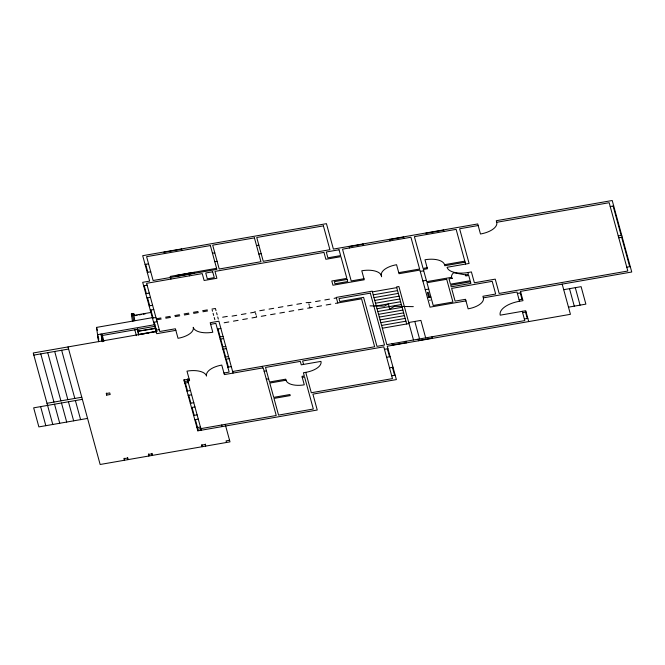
<?xml version="1.0" encoding="UTF-8"?>
<svg xmlns="http://www.w3.org/2000/svg" width="665" height="665" viewBox="0 0 665 665"><rect width="100%" height="100%" fill="white"/><g stroke="black" fill="none" stroke-linecap="round" stroke-linejoin="round"><path stroke-width="1" d="M164.213 252.218L181.603 249.184M145.086 264.429L148.561 263.822M212.468 253.24L214.787 252.841M256.524 245.568L258.843 245.161M147.256 272.367L150.731 271.769M214.787 261.711L217.106 261.312M258.843 254.038L261.154 253.631M216.591 268.336L170.215 276.416L170.947 279.059M188.802 273.315L176.175 275.518L176.391 276.308L189.018 274.105M189.192 273.249L189.708 273.157M190.14 273.082L190.564 273.007M191.005 272.933L191.437 272.858M191.861 272.783L192.285 272.708M192.642 272.65L193.091 272.567M194.33 272.351L194.546 273.149M189.417 274.038L189.924 273.955M190.356 273.872L190.78 273.805M191.221 273.722L191.653 273.647M192.077 273.573L192.501 273.506M192.858 273.44L193.316 273.365M349.117 246.632L363.032 244.205M389.698 239.558L403.605 237.139M426.215 233.199L443.605 230.165M478.168 225.535L459.615 228.768L469.099 263.448L447.071 267.288A18.853 8.736 -8.4 0 0 467.936 272.534L471.41 271.927L474.378 282.783L495.242 279.142L499.149 293.44L627.835 271.021L609.173 202.709L496.713 222.301A18.853 8.736 -8.4 0 1 480.479 234.005L477.736 223.947L333.398 249.092L326.449 223.673L142.692 255.693L149.642 281.112L142.684 282.317L156.716 333.689L175.851 330.355M143.623 285.767L147.106 285.16M610.221 206.549L613.704 205.942M145.793 293.706L149.276 293.099M146.957 297.945L150.431 297.338M149.126 305.883L152.601 305.285M150.282 310.123L153.756 309.516M132.443 321.145L131.379 313.922L133.698 313.514L134.239 315.493M133.973 315.41L151.155 312.417M135.095 315.626L137.115 315.268M139.135 314.919L141.155 314.57M143.175 314.213L145.203 313.863M363.963 278.718L351.203 280.938L342.525 249.167L410.928 237.247L419.607 269.026L398.742 272.658M427.146 267.712L423.081 268.419L414.403 236.64L456.14 229.367L465.616 264.055M467.936 272.534L468.443 274.387L465.542 274.886L453.671 272.741A14.14 6.55 -8.4 0 0 451.626 277.313L426.706 281.652L423.372 269.475L427.429 268.768L424.977 259.766A17.672 8.188 -8.4 0 1 444.536 264.678L464.818 261.146M465.109 262.201L444.819 265.742L444.536 264.678M618.25 235.934L621.733 235.335M98.62 341.744L96.5 327.413L152.958 317.571M152.451 318.07L155.926 317.463M420.255 271.403L423.738 270.796M618.758 237.787L622.24 237.181M156.292 318.784L160.93 317.978M165.568 317.172L170.198 316.357M174.837 315.551L179.475 314.745M184.114 313.938L188.752 313.132M193.39 312.317L198.029 311.511M202.667 310.705L207.305 309.898M211.936 309.092L215.418 308.485L215.992 310.605M156.583 319.848L161.221 319.034M165.851 318.227L170.489 317.421M175.128 316.615L179.766 315.809M184.405 314.994L189.043 314.188M193.681 313.381L198.32 312.575M202.95 311.76L207.588 310.954M153.607 322.301L157.09 321.694M154.92 324.653L97.572 334.645L98.752 341.303M155.352 326.241L101.487 335.625L102.385 341.719M422.865 280.938L426.34 280.331M137.447 328.776L137.813 331.253L154.995 328.261M156.1 328.452L137.813 331.253M222.659 317.205L227.297 316.399M259.757 310.746L264.396 309.932M269.034 309.125L273.672 308.319M278.311 307.513L282.941 306.706M287.579 305.892L292.218 305.085M296.856 304.279L301.494 303.473M306.133 302.666L310.912 302.384M232.077 316.124L236.715 315.31M241.353 314.503L245.992 313.697M250.63 312.891L255.269 312.084L255.119 311.553M315.551 301.578L320.189 300.771M324.828 299.965L329.466 299.15M334.096 298.344L336.415 297.945M372.408 291.877L396.756 287.629M452.499 278.269L449.016 278.876L450.463 284.171L470.172 280.738L468.725 275.443L465.832 275.95L465.542 274.886M155.776 330.247L159.259 329.641M156.865 331.228L138.677 334.395L138.179 331.07M156.142 331.569L33.25 352.982L52.784 424.478M139.783 334.562L144.837 333.68M146.857 333.323L148.877 332.974M150.897 332.625L152.917 332.267M154.937 331.918L156.965 331.569M373.223 294.853L397.57 290.613M33.832 355.102L68.611 349.042M210.63 324.296L215.842 323.39L229.159 372.109L223.939 373.015M224.18 322.766L228.818 321.96M233.457 321.153L238.087 320.347M242.725 319.532L247.363 318.726M252.002 317.92L256.64 317.114L256.291 315.842M261.279 316.307L265.917 315.493M270.555 314.686L275.185 313.88M279.824 313.074L284.462 312.267M289.1 311.453L293.739 310.646M298.377 309.84L303.016 309.034M307.654 308.228L312.284 307.413M316.922 306.607L321.561 305.8M326.199 304.994L330.838 304.188M335.476 303.373L361.56 298.834L374.653 346.756L232.634 371.502M373.988 297.637L398.335 293.398M425.251 289.674L428.726 289.067M374.744 300.414L399.091 296.174M217.397 329.084L220.88 328.477M375.509 303.198L399.848 298.959M376.265 305.975L400.613 301.735M427.42 297.621L430.895 297.014M377.022 308.76L401.369 304.52M219.575 337.022L223.049 336.415M626.787 267.18L630.27 266.574M377.787 311.536L402.134 307.297M220.148 339.142L223.631 338.535M378.543 314.321L402.89 310.073M465.965 300.888L430.022 307.155L419.898 270.081L399.025 273.714L396.573 264.712A17.672 8.188 -8.4 0 0 381.353 275.692A17.672 8.188 -8.4 0 0 361.785 270.771L364.245 279.774L332.949 285.235L331.785 280.996L346.864 278.369L340.929 256.657L325.858 259.284L323.98 252.401L214.994 271.387L216.881 278.269L204.122 280.489L202.243 273.606L146.599 283.307L159.766 331.494L175.41 328.768L178.02 338.302A17.672 8.188 -8.4 0 0 193.241 327.33A17.672 8.188 -8.4 0 0 212.8 332.242L210.198 322.708L218.893 321.195L233.066 373.09M483.355 297.862L482.923 296.274L495.674 294.046L492.2 281.337L451.626 288.411L455.093 301.12L465.533 299.3L468.135 308.834A17.672 8.188 -8.4 0 0 483.355 297.862L516.979 292.001L519.506 301.27A22.386 10.374 -8.4 0 0 500.23 315.168L525.732 310.721L528.7 321.577M379.299 317.097L403.647 312.858M517.37 293.456L520.853 292.849M222.318 347.088L225.801 346.482M380.064 319.882L404.411 315.634M563.712 289.682L581.102 286.657L585.873 304.129L568.484 307.163M222.9 349.208L226.374 348.601M380.821 322.658L405.168 318.419M519.107 299.815L522.59 299.208M519.506 301.27L522.989 300.663L520.454 291.395L631.75 272.002L612.216 200.514L496.281 220.714L496.713 222.301M381.585 325.443L405.924 321.195M408.717 322.517L420.887 320.397L425.667 337.87M382.342 328.219L409.008 323.572M225.069 357.147L228.544 356.54M225.651 359.266L229.126 358.659M522.615 312.658L526.098 312.051M227.821 367.213L231.295 366.606M524.352 319.009L527.835 318.402M46.999 403.289L81.778 397.229M189.159 379.075L183.939 379.989L197.829 430.829L317.247 410.022L312.907 394.129L396.373 379.59L387.263 346.224L570.437 314.312L562.191 284.121M392.408 345.052L406.315 342.625M418.493 340.505L432.4 338.086M82.352 399.349L33.666 407.836L38.869 426.897L87.564 418.418M106.699 395.11L110.182 394.503L109.742 392.915L106.267 393.522L106.699 395.11L106.4 393.082M184.812 383.165L188.286 382.558M384.461 349.333L387.944 348.726M264.155 371.278L266.474 370.879M186.981 391.111L190.456 390.505M386.639 357.271L390.114 356.664M266.324 379.225L268.643 378.817M286.025 380.23L285.742 379.166L269.508 382.001L265.526 367.437L300.314 361.378L301.253 364.819L320.962 361.386A17.672 8.188 -8.4 0 1 305.742 372.358L303.423 372.757L304.287 375.941L301.968 376.34L304.287 384.819A16.492 7.639 -8.4 0 1 286.025 380.23L269.799 383.057L273.706 397.354L289.932 394.528L290.223 395.584L273.997 398.418L278.552 415.093L313.331 409.033L304.578 376.997L302.259 377.404M188.137 395.343L191.62 394.736M389.532 367.861L393.007 367.263M190.306 403.289L193.789 402.682M191.462 407.52L194.945 406.922M391.702 375.808L395.176 375.201M193.64 415.467L197.114 414.86M194.795 419.706L198.27 419.1M196.965 427.645L200.439 427.038M197.397 429.233L276.233 415.5L263.215 367.836L224.371 374.603L221.769 365.077A17.672 8.188 -8.4 0 0 206.549 376.049A17.672 8.188 -8.4 0 0 186.99 371.137L189.592 380.663L184.38 381.577L184.08 379.549M229.566 440.28L226.083 440.878L226.516 442.474M370.031 305.858L384.395 306.116L388.451 303.855L389.54 309.05L394.594 306.299L413.314 306.64M613.122 206.042L621.152 235.435M621.659 237.289L629.688 266.673M575.3 287.662L580.08 305.144M569.506 288.676L574.277 306.149M520.271 292.949L522.008 299.308M525.516 312.151L527.254 318.502M522.258 311.328L524.785 320.597L386.831 344.636L372.217 291.154L336.274 297.413L337.795 302.974M443.53 229.899L443.971 231.495M451.626 277.313L451.917 278.369M426.14 232.933L426.581 234.521M429.656 297.454L428.252 292.334L427.387 292.484L428.784 297.612M430.38 300.106L429.507 300.256M432.042 336.756L432.474 338.344M403.539 236.873L403.971 238.461M414.802 321.453L419.582 338.934M418.127 339.183L418.559 340.771M389.624 239.292L390.056 240.888M413.489 339.99L398.875 286.507L396.556 286.906L406.689 323.98M405.958 341.303L406.39 342.891M381.353 275.692L381.635 276.748M392.042 343.73L392.475 345.318M362.957 243.939L363.389 245.526M387.363 348.826L389.532 356.773M392.425 367.363L394.594 375.301M349.05 246.366L349.482 247.954M308.884 303.847L309.283 305.301M309.624 306.557L309.965 307.82M303.572 364.412L302.625 360.97L383.78 346.831L392.466 378.609L311.311 392.749L305.742 372.358M255.551 313.14L255.95 314.595M262.201 366.349L262.633 367.936M216.574 312.716L217.156 314.836M217.729 316.956L218.311 319.075M217.979 328.976L220.148 336.922M220.73 339.042L222.9 346.989M223.482 349.1L225.651 357.047M226.225 359.166L228.394 367.105M212.226 310.148L212.517 311.212M213.099 313.323L213.673 315.443M214.255 317.562L214.837 319.682M188.769 273.182L189.492 275.834M181.537 248.926L181.969 250.514M225.219 424.386L229.999 441.868L100.149 464.486L68.03 346.922M221.744 424.993L222.176 426.581M164.147 251.952L164.579 253.54M187.422 379.382L201.312 430.222L201.013 428.185M185.394 383.065L187.563 391.003M188.719 395.243L190.888 403.19M192.044 407.421L194.213 415.367M195.377 419.607L197.547 427.545M145.66 264.329L147.83 272.268M144.205 285.659L146.375 293.606M147.53 297.845L149.7 305.784M150.864 310.023L153.033 317.97M154.189 322.201L156.358 330.148M137.098 329.283L138.719 335.243M131.379 313.922L131.919 315.908M134.779 329.69L136.408 335.642M102.044 334.354L103.94 341.303M103.108 341.586L101.047 334.038L102.102 341.145M96.5 327.413L97.323 330.397M98.279 337.222L98.819 339.208M61.654 350.256L74.821 398.443M75.394 400.563L80.606 419.632M54.696 351.469L67.863 399.657M68.445 401.776L73.649 420.837M47.739 352.674L60.906 400.87M61.488 402.99L66.691 422.051M40.781 353.888L53.948 402.084M54.53 404.195L59.742 423.264M40.615 406.623L45.827 425.691M205.352 444.079L205.651 446.107L205.219 444.519L201.736 445.126L202.168 446.714L201.869 444.686M197.53 428.792L197.829 430.829M187.555 378.942L187.854 380.97M133.698 313.514L134.762 320.746M132.535 313.714L133.607 320.946M152.019 453.372L152.318 455.4L151.886 453.813L148.411 454.419L148.844 456.007L148.544 453.971M127.672 457.611L127.971 459.64L127.539 458.052L124.064 458.659L124.496 460.246L124.197 458.218M210.373 245.56L146.608 256.673L153.116 280.505L216.881 269.392L210.373 245.56M254.429 237.887L212.692 245.161L219.201 268.993L260.938 261.719L254.429 237.887M323.406 225.867L256.748 237.48L263.257 261.312L329.915 249.699L323.406 225.867M212.675 271.794L205.726 272.999L207.314 278.826L214.271 277.613L212.675 271.794M339.05 249.774L326.291 251.993L327.887 257.821L340.638 255.601L339.05 249.774M347.147 279.425L334.395 281.652L334.977 283.772L347.728 281.544L347.147 279.425M446.697 279.283L426.988 282.716L433.214 305.484L452.923 302.051L446.697 279.283M370.33 293.14L339.025 298.593L339.823 301.511L363.589 297.371L376.972 346.357L384.511 345.044L370.33 293.14M470.463 281.794L450.754 285.235L451.186 286.823L470.895 283.39L470.463 281.794"/></g></svg>
